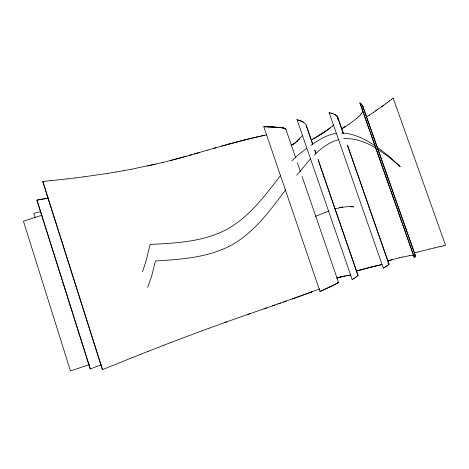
<?xml version="1.0" encoding="UTF-8"?>
<svg xmlns="http://www.w3.org/2000/svg" width="469" height="469" viewBox="0 0 469 469"><rect width="100%" height="100%" fill="white"/><g stroke="black" fill="none" stroke-linecap="round" stroke-linejoin="round"><path stroke-width="0.7" d="M363.246 109.242L363.041 106.862L415.452 255.734L414.35 257.522L359.875 102.875M277.109 127.228C279.331 127.949 285.387 126.847 285.756 129.702M337.692 119.478L337.903 118.452M357.958 275.485L318.064 159.677M357.73 275.819L357.988 275.215L318.088 159.665M337.897 282.485L338.483 282.549A46.595 2.251 -18.4 0 1 337.551 283.159L337.363 283.27M142.558 271.744L146.568 259.246L150.074 244.437C176.022 243.153 203.171 241.875 226.627 229.476C249.256 217.1 264.885 195.819 280.292 175.787M285.732 129.755L285.68 128.899A45.669 7.973 -19 0 0 284.349 128.342M362.326 111.939L362.76 111.001M337.985 282.467L338.501 282.42L333.301 285.328L319.993 291.425L263.807 126.724L281.013 127.644M147.629 287.391L151.528 276.558L155.468 260.987C181.397 259.351 208.506 257.645 231.786 244.935C254.655 232.032 270.291 210.171 285.82 189.664M414.889 256.977L415.434 256.086M361.452 113.398L362.373 111.921M388.754 264.58L388.936 263.983L347.453 145.156L388.942 264.246M357.911 275.502L356.803 276.646M285.803 129.69L285.656 128.905M360.256 114.946L361.493 113.381M296.742 175.218L310.789 158.557M415.253 256.502L414.32 257.528L359.922 102.858L360.948 103.796M291.847 160.943L297.786 155.274L306.497 148.421M299.298 139.023L300.992 137.177A354.523 60.038 -15.4 0 0 302.487 135.301M358.738 116.588L360.303 114.934M297.598 140.741L299.339 139.012L295.089 142.934L291.05 145.202L292.199 144.78M314.33 154.958C321.23 148.268 329.191 142.119 338.641 139.668M297.17 141.14L297.639 140.729M356.88 118.323L358.779 116.576M296.748 141.532L297.211 141.128M332.392 126.091L333.699 124.924M296.783 141.521L295.482 142.611M356.921 118.311L349.129 124.138M332.433 126.079L324.618 131.877M391.339 99.498L393.198 98.033M295.071 142.939L295.523 142.599M389.487 100.941L391.381 99.487M295.112 142.934L294.661 143.25M329.332 128.541L330.399 127.738M387.599 102.371L389.528 100.929M387.611 265.501L386.773 266.058L388.262 265.014M387.664 265.489L388.889 263.994M385.682 103.801L387.64 102.359M328.236 129.35L329.367 128.529M383.73 105.226L385.723 103.79M294.497 143.391L293.87 143.819M327.086 130.177L328.277 129.338M356.757 276.663L355.273 277.677M381.748 106.645L383.753 105.22L375.587 110.93M327.122 130.165L314.781 138.044M377.709 109.488L373.465 112.367M294.098 143.678L293.67 143.948M310.994 145.302C318.639 139.844 326.969 134.685 336.455 133.378M373.506 112.355L369.126 115.263M311.762 139.791L317.748 136.274A163.4 28.316 -18.2 0 0 323.352 132.739L324.654 131.871M366.91 116.728L369.162 115.251M293.711 143.942L293.289 144.188M345.8 126.29L341.942 128.623L349.165 124.133M354.335 278.264L355.32 277.666M293.418 144.124L293.008 144.358M386.819 266.04L384.574 267.342M353.286 278.891L354.388 278.246M311.779 139.791L314.799 138.044M352.125 279.559L353.333 278.873M385.799 266.656L383.255 268.063M292.949 144.405L292.222 144.78M336.883 283.534L336.431 283.763M336.033 283.98L335.669 284.155M335.388 284.308L334.995 284.495M334.866 284.572L333.277 285.34M333.324 285.322L330.651 286.588M329.707 287.028L330.698 286.577M323.809 289.731L319.969 291.431M315.356 216.373L328.705 211.062M292.023 144.862L291.536 145.05M50.822 180.659L42.755 181.45L102.435 369.648L132.774 357.419M132.739 357.425L140.466 354.365M140.43 354.376L148.163 351.334M148.128 351.34L163.564 345.331M163.529 345.342L171.238 342.376M171.208 342.382L201.711 330.903M90.283 368.992L36.934 200.128L48.155 198.1L36.934 200.128L90.253 368.997L101.064 364.9M319.817 288.904L309.646 292.65A132.78 5.622 -18.6 0 1 297.897 296.9L292.076 298.982M201.688 330.909L209.262 328.13M309.616 292.656L312.577 291.571M209.244 328.136L226.908 321.775M337.422 277.841L336.707 278.088L338.172 277.613M224.299 322.701L250.505 313.515M277.836 304.006L294.978 297.944A133.079 5.634 -18.6 0 0 312.589 291.571M283.481 302.018L286.354 301.01M272.249 305.958L280.667 303.015M263.977 308.837L275.045 304.985M247.843 314.435L266.72 307.881M89.503 364.53L70.473 370.967L23.45 221.169L41.97 215.23M337.299 277.883L340.213 277.073M207.79 150.062L189.066 155.491M194.354 153.973L199.694 152.419M207.779 150.074L216.021 147.688M338.143 277.625L338.471 277.531M213.26 148.485L230.115 143.743M178.548 158.428L191.71 154.729M335.106 208.945L342.751 207.046L339.802 207.638L347.781 206.6L353.632 206.852L350.402 206.319M221.591 146.117L244.701 139.92M186.433 156.236L163.019 162.438M355.948 271.158L358.779 270.373M338.641 277.484L338.987 277.384M227.248 144.54L235.884 142.201M357.085 270.842L371.583 267.002M358.75 270.384L360.45 269.921M175.922 159.138L178.554 158.416M388.062 260.776L399.67 257.768M360.421 269.933L363.756 269.03A165.956 7.955 -18.6 0 1 370.094 267.377L374.438 266.292M388.08 260.77L392.412 259.609M175.934 159.126L170.663 160.527M235.872 142.207L241.74 140.671A131.279 20.126 -18.3 0 1 259.738 136.373L262.576 135.746M339.169 277.343L340.441 277.021M414.825 252.809L417.404 252.146M417.369 252.158L429.645 249.074M40.727 211.625L33.774 213.354L35.105 217.534M371.548 267.013L380.752 264.827M429.604 249.086L434.329 247.931M374.403 266.304L375.786 265.964M434.288 247.943L438.896 246.841M375.751 265.976L377.076 265.659M131.848 169.174L163.036 162.426M399.629 257.78L402.719 257.047M340.189 277.079L342.681 276.517M438.855 246.852L441.136 246.319M340.641 276.974L341.162 276.851M377.035 265.671L382.159 264.534M441.095 246.331L443.357 245.803M443.311 245.82L445.55 245.31L393.157 98.044M259.75 136.362L256.684 137.065A130.951 20.085 -18.3 0 0 244.677 139.938M341.145 276.857L343.73 276.294M147.571 165.973L155.339 164.238M402.683 257.065L409.754 255.628M341.62 276.751L342.124 276.64M260.67 136.174L266.585 134.89M263.484 135.559L264.422 135.359M342.64 276.528L346.45 275.778M343.695 276.311L344.269 276.188M344.228 276.206L344.809 276.083M344.768 276.1L345.354 275.983M123.892 170.646L131.871 169.157M115.884 172.047L123.922 170.628M346.409 275.795L347.552 275.59M347.511 275.602L348.643 275.409A361.148 16.96 -19.4 0 1 350.748 275.086A361.112 16.954 -19.4 0 0 348.619 275.414M107.823 173.366L115.913 172.029M107.852 173.348L83.4 176.913M409.713 255.646L412.802 255.259M75.216 177.956L83.429 176.895M67.044 178.929L75.251 177.939M67.079 178.912L50.787 180.676M343.695 138.777C355.144 137.775 366.207 142.383 375.892 148.057M412.761 255.277L413.875 255.236M263.766 126.747L264.833 126.718M264.786 126.741L265.9 126.724M265.853 126.741L266.996 126.736M266.949 126.753L269.259 126.782A288.499 44.244 -16.2 0 1 274.981 127.046L277.132 127.216M341.69 133.032C353.902 133.313 365.117 139.217 375.094 145.795M268.075 126.777L269.212 126.8A288.441 44.238 -16.2 0 1 274.934 127.064M278.146 127.322L281.253 127.662M388.045 263.742L388.912 263.988L388.649 263.807M388.092 263.725L388.625 263.818M281.207 127.685L281.67 127.726M281.418 127.715L281.875 127.761M281.828 127.779L282.461 127.861M282.033 127.814L282.649 127.896M282.789 127.949L283.358 128.043M282.971 127.984L284.413 128.318A45.886 8.008 -19 0 1 285.697 128.887M283.481 128.096L283.798 128.172M329.115 112.666L332.404 113.539L330.803 113.093M296.947 119.589L303.449 122.21M414.66 255.306L415.464 256.08L362.631 105.994M298.489 120.082L301.233 121.096M332.357 113.557L333.793 114.049M338.454 282.42L338.436 282.561A46.372 2.239 -18.4 0 1 337.504 283.176M333.752 114.067L336.039 115.233L337.404 116.699L343.326 133.425L337.803 117.526L337.856 118.464M301.209 121.102C303.367 122.034 305.759 123.382 306.345 125.85L312.811 144.487L306.392 125.839L306.456 126.765M334.966 114.629L336.812 115.943M377.832 149.236L389.059 157.115L400.168 166.571M357.624 274.811L358.035 275.203M377.094 147.149L388.045 155.479L400.139 166.495M338.524 282.414L302.071 176.432M415.182 255.476L415.452 255.734L415.135 255.494M360.995 103.778L361.834 104.763M336.859 115.925L337.78 117.531M361.886 104.745L362.525 105.789M362.572 105.771L362.994 106.879M329.156 112.642L383.302 268.051M296.994 119.572L352.172 279.547M285.891 129.374L295.693 157.707M297.311 162.573L300.453 171.566M42.796 181.433L102.477 369.636M323.317 132.745A163.364 28.304 -18.2 0 1 317.73 136.28M329.754 287.016A293.008 12.429 -19.1 0 1 324.8 289.285M315.936 153.451L314.746 150.004L315.913 153.463"/></g></svg>
